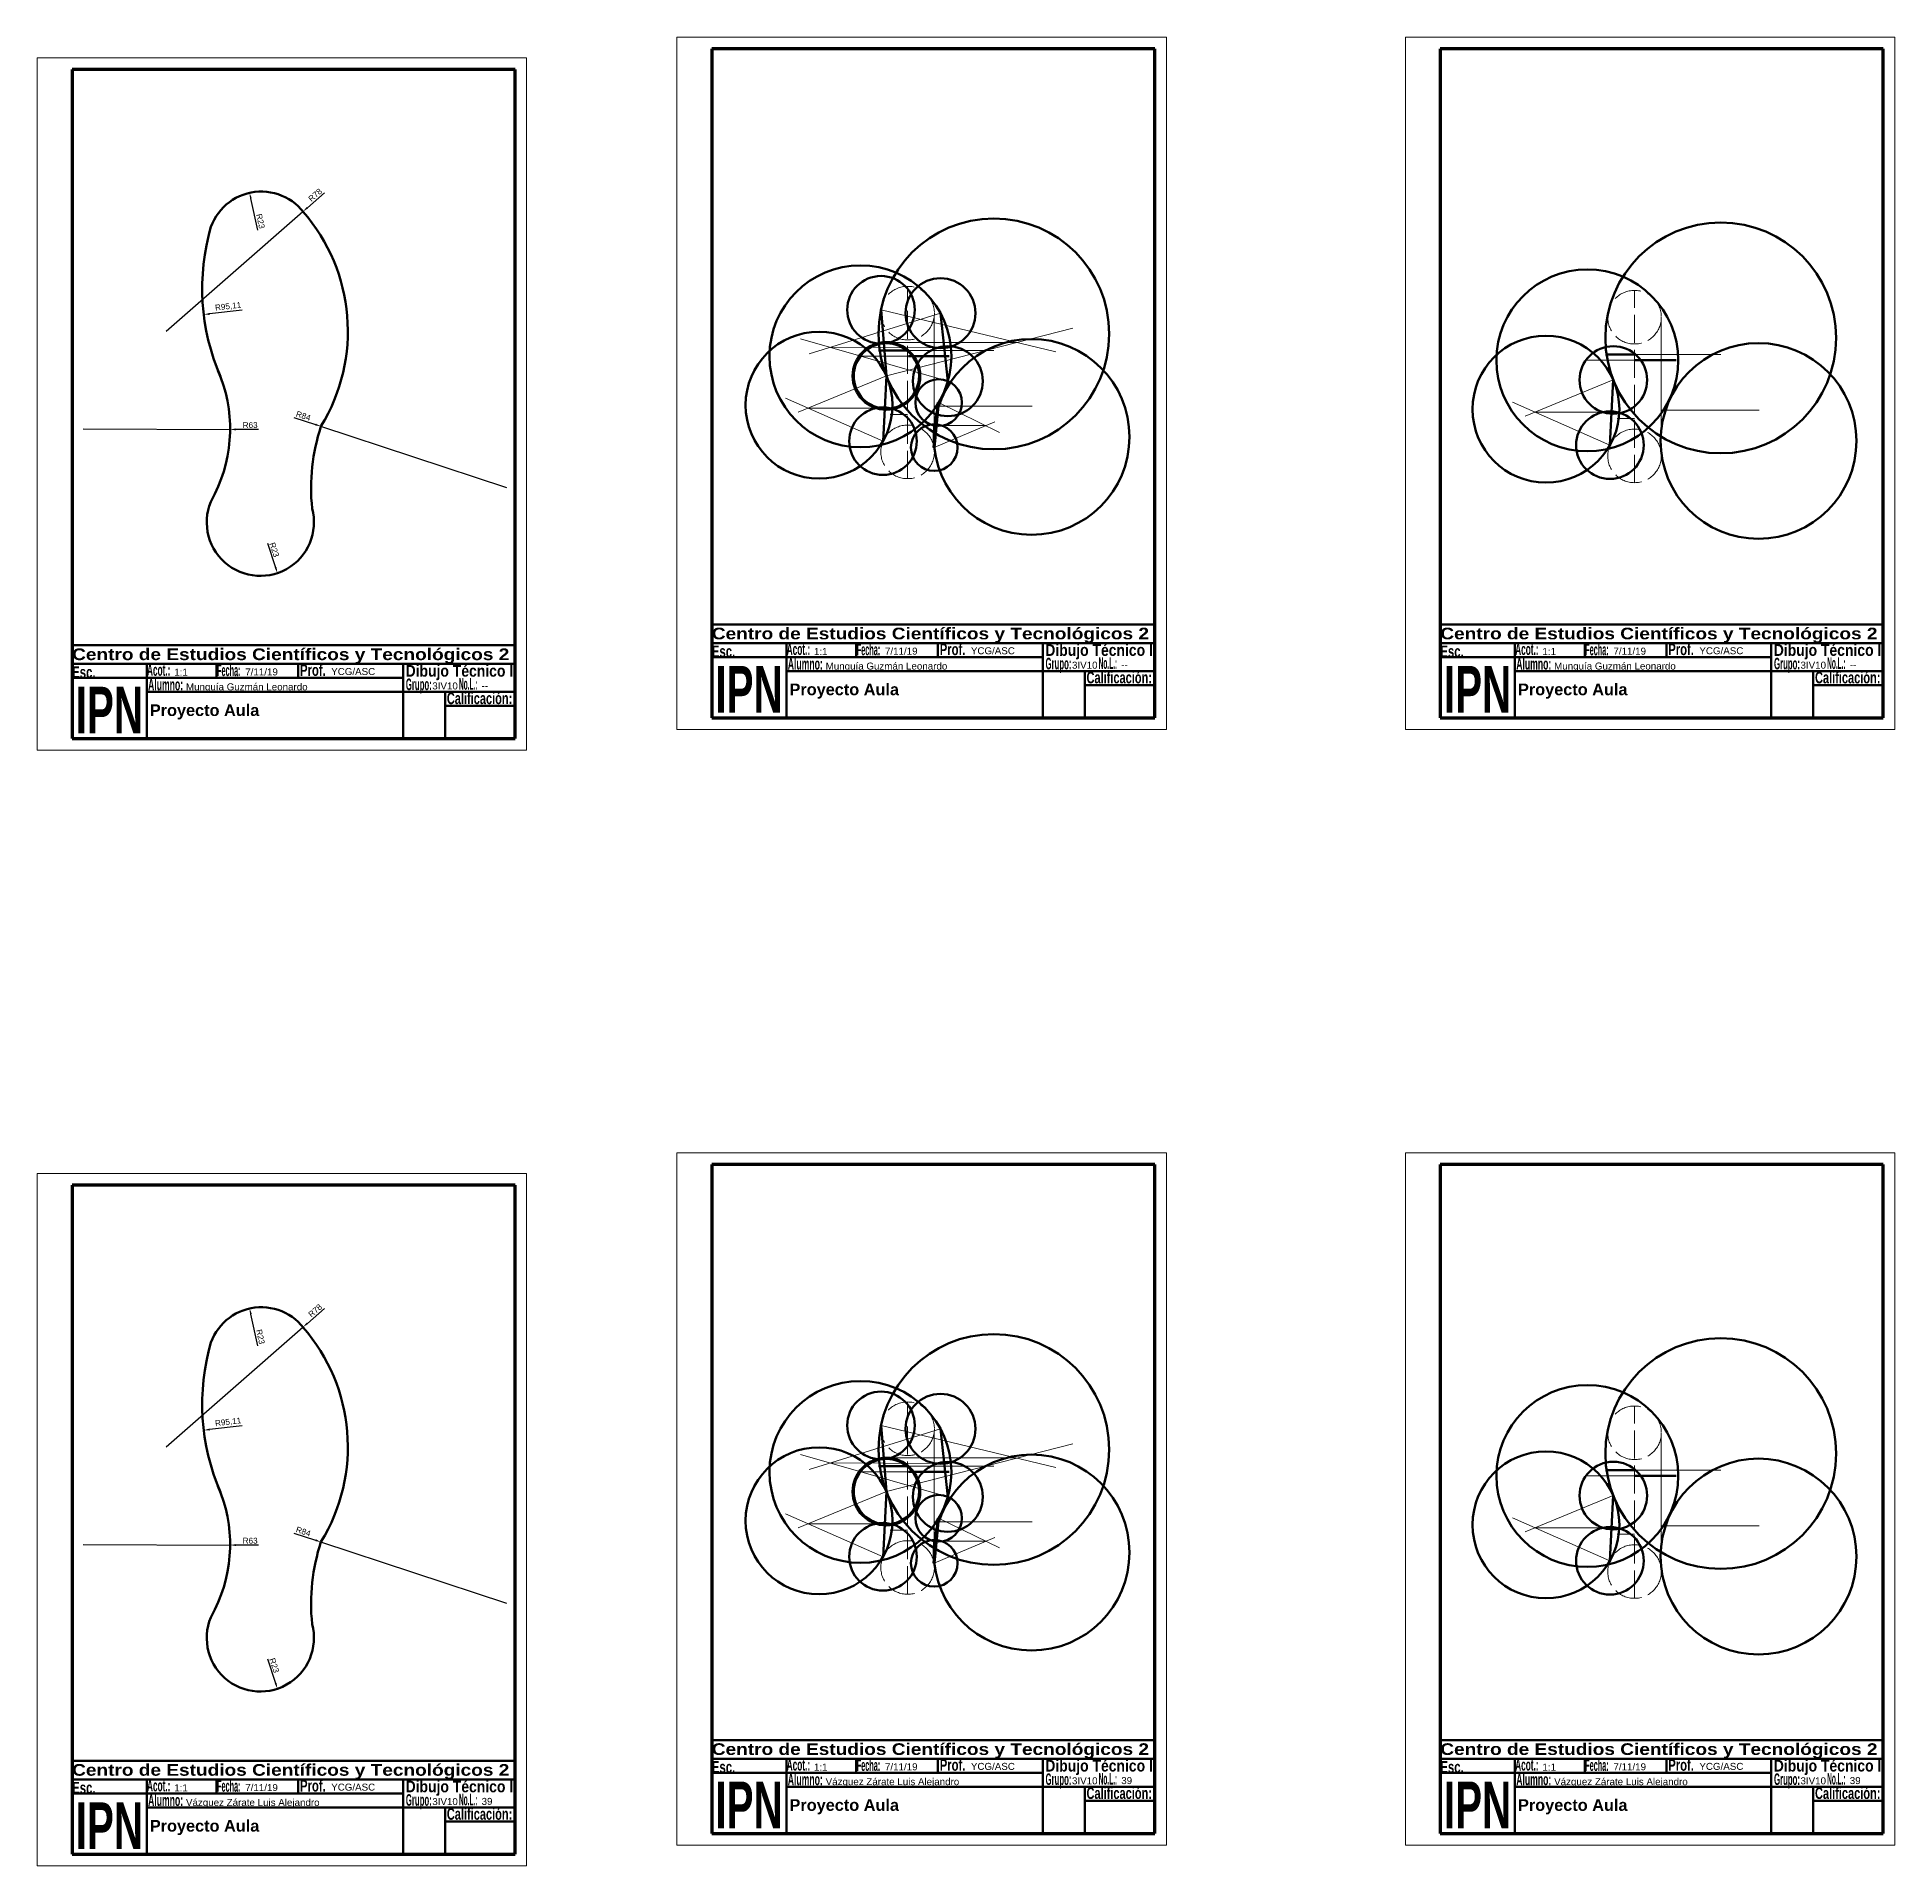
# Model space of a CAD drawing. Header units: millimetres. Extents: x 1589 to 2386, y 372 to 1156.
import ezdxf
from ezdxf.enums import TextEntityAlignment as Align

# ---------------------------------------------------------------- set-up
doc = ezdxf.new("R2010")
doc.units = ezdxf.units.MM
doc.linetypes.add('ACAD_ISO02W100', pattern=[15, 12, -3])
doc.linetypes.add('CENTERX2', pattern=[101.6, 63.5, -12.7, 12.7, -12.7])
for name, color, linetype, lineweight in [('Cuadro de datos', 7, 'Continuous', 50), ('LINEA CONTINUA GRUESA', 4, 'Continuous', 80), ('línea continua fina', 1, 'Continuous', 50), ('línea continua gruesa', 4, 'Continuous', 80), ('Línea fina', 141, 'Continuous', 5), ('línea interrumpida', 6, 'ACAD_ISO02W100', 5), ('Margen', 191, 'Continuous', 70), ('Texto IPN', 160, 'Continuous', 50), ('Textos regulares', 241, 'CENTERX2', 25)]:
    doc.layers.add(name, color=color, linetype=linetype, lineweight=lineweight)
doc.styles.add('IPN', font='', dxfattribs={"height": 20})
doc.styles.get("Standard").update_dxf_attribs({"font": 'arial.ttf'})
doc.styles.add('Texto', font='arial.ttf', dxfattribs={"height": 3})
doc.styles.add('Texto Titulo', font='', dxfattribs={"height": 5})
doc.styles.get('IPN').set_extended_font_data('Arial', bold=True)
doc.styles.get('Texto Titulo').set_extended_font_data('Arial', bold=True)
doc.dimstyles.new('ISO-25', dxfattribs={"dimtxt": 2.5, "dimasz": 2.5, "dimexe": 1.25, "dimexo": 0.625, "dimtad": 1, "dimtxsty": 'Standard', "dimcen": 2.5, "dimadec": 0, "dimazin": 0, "dimtfac": 1, "dimtmove": 0, "dimatfit": 3, "dimfxl": 1, "dimarcsym": 0})

# ---------------------------------------------------------------- blocks, each defined once
blk = doc.blocks.new('*D1')
at = {"layer": 'Defpoints', "color": 0, "transparency": 16777216}
for p in [(1685.08, 469.43), (1692.42, 447.64)]:
    blk.add_point(p, dxfattribs=at)
at = {"layer": 'línea continua fina', "color": 0, "lineweight": -2, "transparency": 16777216}
blk.add_line((1688.1, 460.46), (1691.62, 450.01), dxfattribs=at)
at = {"layer": 'línea continua fina', "color": 0, "transparency": 16777216}
blk.add_solid([(1692.02, 450.14), (1691.23, 449.87), (1692.42, 447.64)], dxfattribs=at)
at = {"layer": 'línea continua fina', "color": 0, "transparency": 16777216, "insert": (1691.06, 457.64), "char_height": 2.5, "attachment_point": 5, "rotation": 288.6038}
blk.add_mtext('R23', dxfattribs=at)
blk = doc.blocks.new('*D2')
at = {"layer": 'Defpoints', "color": 0, "transparency": 16777216}
for p in [(1680.48, 610.74), (1685.49, 588.29)]:
    blk.add_point(p, dxfattribs=at)
at = {"layer": 'línea continua fina', "color": 0, "lineweight": -2, "transparency": 16777216}
blk.add_line((1684.06, 594.68), (1681.02, 608.3), dxfattribs=at)
at = {"layer": 'línea continua fina', "color": 0, "transparency": 16777216}
blk.add_solid([(1681.43, 608.39), (1680.62, 608.21), (1680.48, 610.74)], dxfattribs=at)
at = {"layer": 'línea continua fina', "color": 0, "transparency": 16777216, "insert": (1685.13, 598.62), "char_height": 2.5, "attachment_point": 5, "rotation": 282.57011}
blk.add_mtext('R23', dxfattribs=at)
blk = doc.blocks.new('*D3')
at = {"layer": 'Defpoints', "color": 0, "transparency": 16777216}
for p in [(1755.25, 569.73), (1660.8, 558.51)]:
    blk.add_point(p, dxfattribs=at)
at = {"layer": 'línea continua fina', "color": 0, "lineweight": -2, "transparency": 16777216}
blk.add_line((1677.28, 560.47), (1663.28, 558.81), dxfattribs=at)
at = {"layer": 'línea continua fina', "color": 0, "transparency": 16777216}
blk.add_solid([(1663.23, 559.22), (1663.33, 558.39), (1660.8, 558.51)], dxfattribs=at)
at = {"layer": 'línea continua fina', "color": 0, "transparency": 16777216, "insert": (1671.27, 561.9), "char_height": 2.5, "attachment_point": 5, "rotation": 6.77511}
blk.add_mtext('R95,11', dxfattribs=at)
blk = doc.blocks.new('*D4')
at = {"layer": 'Defpoints', "color": 0, "transparency": 16777216}
for p in [(1703.36, 602.74), (1644.61, 551.43)]:
    blk.add_point(p, dxfattribs=at)
at = {"layer": 'línea continua fina', "color": 0, "lineweight": -2, "transparency": 16777216}
for p, q in [((1712.57, 610.78), (1705.24, 604.38)), ((1644.61, 551.43), (1703.36, 602.74))]:
    blk.add_line(p, q, dxfattribs=at)
at = {"layer": 'línea continua fina', "color": 0, "transparency": 16777216}
blk.add_solid([(1704.97, 604.7), (1705.52, 604.07), (1703.36, 602.74)], dxfattribs=at)
at = {"layer": 'línea continua fina', "color": 0, "transparency": 16777216, "insert": (1708.6, 609.84), "char_height": 2.5, "attachment_point": 5, "rotation": 41.12937}
blk.add_mtext('R78', dxfattribs=at)
blk = doc.blocks.new('*D5')
at = {"layer": 'Defpoints', "color": 0, "transparency": 16777216}
for p in [(1609.09, 509.51), (1672.09, 509.26)]:
    blk.add_point(p, dxfattribs=at)
at = {"layer": 'línea continua fina', "color": 0, "lineweight": -2, "transparency": 16777216}
for p, q in [((1609.09, 509.51), (1672.09, 509.26)), ((1684.31, 509.21), (1674.59, 509.25))]:
    blk.add_line(p, q, dxfattribs=at)
at = {"layer": 'línea continua fina', "color": 0, "transparency": 16777216}
blk.add_solid([(1674.59, 509.66), (1674.59, 508.83), (1672.09, 509.26)], dxfattribs=at)
at = {"layer": 'línea continua fina', "color": 0, "transparency": 16777216, "insert": (1680.71, 511.13), "char_height": 2.5, "attachment_point": 5, "rotation": 359.77029}
blk.add_mtext('R63', dxfattribs=at)
blk = doc.blocks.new('*D6')
at = {"layer": 'Defpoints', "color": 0, "transparency": 16777216}
for p in [(1711.09, 510.57), (1790.84, 484.19)]:
    blk.add_point(p, dxfattribs=at)
at = {"layer": 'línea continua fina', "color": 0, "lineweight": -2, "transparency": 16777216}
for p, q in [((1699.49, 514.41), (1708.72, 511.36)), ((1790.84, 484.19), (1711.09, 510.57))]:
    blk.add_line(p, q, dxfattribs=at)
at = {"layer": 'línea continua fina', "color": 0, "transparency": 16777216}
blk.add_solid([(1708.85, 511.76), (1708.59, 510.96), (1711.09, 510.57)], dxfattribs=at)
at = {"layer": 'línea continua fina', "color": 0, "transparency": 16777216, "insert": (1703.52, 515.08), "char_height": 2.5, "attachment_point": 5, "rotation": 341.69096}
blk.add_mtext('R84', dxfattribs=at)
blk = doc.blocks.new('Cuadro de datos hoja A4')
at = {"layer": 'Cuadro de datos'}
for p, q in [((15, 45), (15, 37)), ((205, 45), (15, 45)), ((205, 37), (205, 45)), ((15, 37), (205, 37)), ((15, 37), (15, 31)), ((47, 31), (47, 37)), ((77, 31), (77, 37)), ((112, 31), (112, 37)), ((157, 31), (157, 37)), ((205, 31), (205, 37)), ((15, 31), (47, 31)), ((15, 31), (15, 5)), ((47, 31), (77, 31)), ((47, 5), (47, 31)), ((47, 31), (47, 25)), ((47, 25), (157, 25)), ((77, 31), (112, 31)), ((112, 31), (157, 31)), ((157, 25), (157, 31)), ((157, 25), (205, 25)), ((157, 5), (157, 25)), ((175, 19), (175, 25)), ((205, 25), (205, 31)), ((205, 25), (205, 19)), ((205, 19), (175, 19)), ((175, 5), (175, 19)), ((205, 19), (205, 5)), ((15, 5), (47, 5)), ((47, 5), (157, 5)), ((157, 5), (175, 5)), ((205, 5), (175, 5))]:
    blk.add_line(p, q, dxfattribs=at)
at = {"layer": 'Línea fina'}
for p, q in [((0, 297), (0, 0)), ((210, 297), (0, 297)), ((210, 0), (210, 297)), ((0, 0), (210, 0))]:
    blk.add_line(p, q, dxfattribs=at)
at = {"layer": 'Margen'}
for p, q in [((15, 292), (15, 5)), ((205, 292), (15, 292)), ((205, 5), (205, 292)), ((15, 5), (205, 5))]:
    blk.add_line(p, q, dxfattribs=at)
at = {"layer": 'LINEA CONTINUA GRUESA', "style": 'Texto Titulo', "width": 1.170094}
blk.add_text('Centro de Estudios Científicos y Tecnológicos 2', height=5, dxfattribs=at).set_placement((15, 38.66), (202.56, 38.66), align=Align.FIT)
at = {"layer": 'Línea fina'}
for tag, p, height, style in [('ACOT.', (58.81, 31.95), 3, 'Texto'), ('FECHA', (89.28, 32.09), 3, 'Texto'), ('PROFESOR', (126.15, 32.26), 3, 'Texto'), ('ALUMNO', (63.84, 25.7), 3, 'Texto'), ('GRUPO', (169.52, 26.07), 3, 'Texto'), ('NO.L.', (190.66, 26.16), 3, 'Texto'), ('CUADRODEREFERENCIA', (48.34, 14.68), 5, 'Texto Titulo')]:
    blk.add_attdef(tag, p, '', height=height, dxfattribs=dict(at, style=style))
at = {"layer": 'Texto IPN', "style": 'IPN', "width": 0.618665}
blk.add_text('IPN', height=20, dxfattribs=at).set_placement((16.57, 7.23), (45.38, 7.23), align=Align.FIT)
at = {"layer": 'Textos regulares', "style": 'Texto Titulo'}
for s, width, p, p2 in [('Esc.', 0.699976, (15, 31), (25.06, 31)), ('Acot.:', 0.508273, (47.12, 31.94), (57.18, 31.94)), ('Fecha:', 0.44675, (77.18, 31.78), (87.24, 31.78)), ('Prof.', 0.691402, (112.79, 31.87), (123.79, 31.87)), ('Dibujo Técnico I', 0.855589, (158.06, 31.55), (204.21, 31.55)), ('Alumno:', 0.530158, (47.59, 25.67), (62.61, 25.67)), ('Grupo:', 0.477065, (158.17, 25.77), (169.28, 25.77)), ('Calificación:', 0.675853, (175.75, 19.77), (203.82, 19.77)), ('No.L.:', 0.400536, (180.96, 25.93), (188.88, 25.93))]:
    blk.add_text(s, height=5, dxfattribs=dict(at, width=width)).set_placement(p, p2, align=Align.FIT)
blk = doc.blocks.new('*D8')
at = {"layer": 'Defpoints', "color": 0, "transparency": 16777216}
for p in [(1685.08, 948.05), (1692.42, 926.25)]:
    blk.add_point(p, dxfattribs=at)
at = {"layer": 'línea continua fina', "color": 0, "lineweight": -2, "transparency": 16777216}
blk.add_line((1688.1, 939.07), (1691.62, 928.62), dxfattribs=at)
at = {"layer": 'línea continua fina', "color": 0, "transparency": 16777216}
blk.add_solid([(1692.02, 928.75), (1691.23, 928.49), (1692.42, 926.25)], dxfattribs=at)
at = {"layer": 'línea continua fina', "color": 0, "transparency": 16777216, "insert": (1691.06, 936.26), "char_height": 2.5, "attachment_point": 5, "rotation": 288.6038}
blk.add_mtext('R23', dxfattribs=at)
blk = doc.blocks.new('*D9')
at = {"layer": 'Defpoints', "color": 0, "transparency": 16777216}
for p in [(1680.48, 1089.35), (1685.49, 1066.9)]:
    blk.add_point(p, dxfattribs=at)
at = {"layer": 'línea continua fina', "color": 0, "lineweight": -2, "transparency": 16777216}
blk.add_line((1684.06, 1073.3), (1681.02, 1086.91), dxfattribs=at)
at = {"layer": 'línea continua fina', "color": 0, "transparency": 16777216}
blk.add_solid([(1681.43, 1087), (1680.62, 1086.82), (1680.48, 1089.35)], dxfattribs=at)
at = {"layer": 'línea continua fina', "color": 0, "transparency": 16777216, "insert": (1685.13, 1077.23), "char_height": 2.5, "attachment_point": 5, "rotation": 282.57011}
blk.add_mtext('R23', dxfattribs=at)
blk = doc.blocks.new('*D10')
at = {"layer": 'Defpoints', "color": 0, "transparency": 16777216}
for p in [(1755.25, 1048.35), (1660.8, 1037.13)]:
    blk.add_point(p, dxfattribs=at)
at = {"layer": 'línea continua fina', "color": 0, "lineweight": -2, "transparency": 16777216}
blk.add_line((1677.28, 1039.09), (1663.28, 1037.42), dxfattribs=at)
at = {"layer": 'línea continua fina', "color": 0, "transparency": 16777216}
blk.add_solid([(1663.23, 1037.84), (1663.33, 1037.01), (1660.8, 1037.13)], dxfattribs=at)
at = {"layer": 'línea continua fina', "color": 0, "transparency": 16777216, "insert": (1671.27, 1040.51), "char_height": 2.5, "attachment_point": 5, "rotation": 6.77511}
blk.add_mtext('R95,11', dxfattribs=at)
blk = doc.blocks.new('*D11')
at = {"layer": 'Defpoints', "color": 0, "transparency": 16777216}
for p in [(1703.36, 1081.35), (1644.61, 1030.05)]:
    blk.add_point(p, dxfattribs=at)
at = {"layer": 'línea continua fina', "color": 0, "lineweight": -2, "transparency": 16777216}
for p, q in [((1712.57, 1089.4), (1705.24, 1083)), ((1644.61, 1030.05), (1703.36, 1081.35))]:
    blk.add_line(p, q, dxfattribs=at)
at = {"layer": 'línea continua fina', "color": 0, "transparency": 16777216}
blk.add_solid([(1704.97, 1083.31), (1705.52, 1082.68), (1703.36, 1081.35)], dxfattribs=at)
at = {"layer": 'línea continua fina', "color": 0, "transparency": 16777216, "insert": (1708.6, 1088.45), "char_height": 2.5, "attachment_point": 5, "rotation": 41.12937}
blk.add_mtext('R78', dxfattribs=at)
blk = doc.blocks.new('*D12')
at = {"layer": 'Defpoints', "color": 0, "transparency": 16777216}
for p in [(1609.09, 988.13), (1672.09, 987.87)]:
    blk.add_point(p, dxfattribs=at)
at = {"layer": 'línea continua fina', "color": 0, "lineweight": -2, "transparency": 16777216}
for p, q in [((1609.09, 988.13), (1672.09, 987.87)), ((1684.31, 987.82), (1674.59, 987.86))]:
    blk.add_line(p, q, dxfattribs=at)
at = {"layer": 'línea continua fina', "color": 0, "transparency": 16777216}
blk.add_solid([(1674.59, 988.28), (1674.59, 987.45), (1672.09, 987.87)], dxfattribs=at)
at = {"layer": 'línea continua fina', "color": 0, "transparency": 16777216, "insert": (1680.71, 989.74), "char_height": 2.5, "attachment_point": 5, "rotation": 359.77029}
blk.add_mtext('R63', dxfattribs=at)
blk = doc.blocks.new('*D13')
at = {"layer": 'Defpoints', "color": 0, "transparency": 16777216}
for p in [(1711.09, 989.19), (1790.84, 962.8)]:
    blk.add_point(p, dxfattribs=at)
at = {"layer": 'línea continua fina', "color": 0, "lineweight": -2, "transparency": 16777216}
for p, q in [((1699.49, 993.03), (1708.72, 989.98)), ((1790.84, 962.8), (1711.09, 989.19))]:
    blk.add_line(p, q, dxfattribs=at)
at = {"layer": 'línea continua fina', "color": 0, "transparency": 16777216}
blk.add_solid([(1708.85, 990.37), (1708.59, 989.58), (1711.09, 989.19)], dxfattribs=at)
at = {"layer": 'línea continua fina', "color": 0, "transparency": 16777216, "insert": (1703.52, 993.7), "char_height": 2.5, "attachment_point": 5, "rotation": 341.69096}
blk.add_mtext('R84', dxfattribs=at)

msp = doc.modelspace()

# ---------------------------------------------------------------- linework, layer by layer
at = {"layer": 'línea continua fina'}
for p, q in [((1953.655, 1010.821), (1951.34, 1039.202)), ((1980.021, 1008.575), (1976.844, 1037.756)), ((1962.749, 1021.756), (1950.249, 1021.756)), ((1963.086, 1019.255), (1980.586, 1019.255)), ((2274.593, 1020.028), (2262.093, 1020.028)), ((2274.931, 1017.527), (2292.431, 1017.527)), ((1952.204, 982.844), (1953.655, 1010.821)), ((2264.048, 981.116), (2265.499, 1009.093)), ((1711.09, 989.19), (1711.064, 989.213)), ((1711.064, 989.213), (1711.09, 989.19)), ((1955.249, 994.256), (1955.249, 994.256)), ((2267.093, 992.528), (2267.093, 992.528)), ((1953.655, 532.206), (1951.34, 560.587)), ((1980.021, 529.959), (1976.844, 559.141)), ((1962.749, 543.141), (1950.249, 543.141)), ((1963.086, 540.64), (1980.586, 540.64)), ((2274.593, 541.412), (2262.093, 541.412)), ((2274.931, 538.911), (2292.431, 538.911)), ((1952.204, 504.228), (1953.655, 532.206)), ((2264.048, 502.5), (2265.499, 530.477)), ((1711.09, 510.575), (1711.064, 510.597)), ((1711.064, 510.597), (1711.09, 510.575)), ((1955.249, 515.641), (1955.249, 515.641)), ((2267.093, 513.912), (2267.093, 513.912))]:
    msp.add_line(p, q, dxfattribs=at)
for centre, radius in [((1999.749, 1028.866), 49.5), ((2311.593, 1027.137), 49.5), ((1942.512, 1019.255), 39), ((1951.34, 1039.202), 14.5), ((1976.844, 1037.756), 15), ((2254.356, 1017.527), 39), ((1924.753, 998.294), 31.5), ((2236.597, 996.566), 31.5), ((1953.655, 1010.821), 14.5), ((1953.655, 1010.821), 14), ((1980.021, 1008.575), 15), ((2015.945, 984.669), 42), ((2265.499, 1009.093), 14.5), ((2327.79, 982.94), 42), ((1976.072, 999.388), 10), ((1952.204, 982.844), 14.5), ((1974.196, 980.093), 10), ((2264.048, 981.116), 14.5), ((1999.749, 550.25), 49.5), ((2311.593, 548.522), 49.5), ((1942.512, 540.64), 39), ((1951.34, 560.587), 14.5), ((1976.844, 559.141), 15), ((2254.356, 538.911), 39), ((1924.753, 519.679), 31.5), ((1953.655, 532.206), 14.5), ((1953.655, 532.206), 14), ((1980.021, 529.959), 15), ((2015.945, 506.053), 42), ((2236.597, 517.95), 31.5), ((2265.499, 530.477), 14.5), ((2327.79, 504.325), 42), ((1976.072, 520.772), 10), ((1952.204, 504.228), 14.5), ((1974.196, 501.477), 10), ((2264.048, 502.5), 14.5)]:
    msp.add_circle(centre, radius, dxfattribs=at)
for centre, radius, start, end in [((1685.486, 1066.905), 23, 37.99359, 172.776512), ((1644.607, 1030.048), 78, 328.430837, 41.129374), ((1755.245, 1048.348), 95.111, 163.827059, 203.368423), ((1609.09, 988.126), 63, 333.760774, 23.433327), ((1790.837, 962.802), 84, 161.69096, 186.020419), ((1685.082, 948.05), 23, 147.899004, 14.973032), ((1685.486, 588.289), 23, 37.99359, 172.776512), ((1644.607, 551.432), 78, 328.430837, 41.129374), ((1755.245, 569.733), 95.111, 163.827059, 203.368423), ((1609.09, 509.51), 63, 333.760774, 23.433327), ((1790.837, 484.187), 84, 161.69096, 186.020419), ((1685.082, 469.434), 23, 147.899004, 14.973032)]:
    msp.add_arc(centre, radius, start, end, dxfattribs=at)
at = {"layer": 'línea continua gruesa'}
for p, q in [((1974.196, 980.093), (1976.072, 999.388)), ((1974.196, 501.477), (1976.072, 520.772))]:
    msp.add_line(p, q, dxfattribs=at)
at = {"layer": 'Línea fina'}
for p, q in [((1976.844, 1037.756), (1920.519, 1020.362)), ((1951.34, 1039.202), (2026.321, 1021.146)), ((1974.196, 979.362), (1974.196, 1036.651)), ((1953.655, 1010.821), (2033.616, 1031.333)), ((2286.04, 977.634), (2286.04, 1034.922)), ((1980.021, 1008.575), (1916.836, 1026.785)), ((1975.355, 1022.831), (1929.252, 1023.205)), ((1950.249, 1021.756), (1999.749, 1021.756)), ((1955.234, 1025.235), (2009.186, 1025.235)), ((1980.586, 1019.255), (1941.586, 1019.255)), ((2292.431, 1017.527), (2253.431, 1017.527)), ((2262.093, 1020.028), (2311.593, 1020.028)), ((1953.655, 1010.821), (1915.827, 995.317)), ((2265.499, 1009.093), (2227.671, 993.588)), ((1952.204, 982.844), (1910.424, 1001.234)), ((1949.187, 997.027), (1920.038, 997.027)), ((1974.196, 997.863), (2016.196, 997.863)), ((1976.072, 999.388), (2002.12, 986.613)), ((2264.048, 981.116), (2222.269, 999.505)), ((1962.749, 994.256), (1955.249, 994.256)), ((1974.196, 980.093), (2000.105, 991.167)), ((1977.581, 989.502), (1996.27, 989.502)), ((2261.032, 995.298), (2231.883, 995.298)), ((2274.593, 992.528), (2267.093, 992.528)), ((2286.04, 996.134), (2328.04, 996.134)), ((1976.844, 559.141), (1920.519, 541.746)), ((1951.34, 560.587), (2026.321, 542.531)), ((1974.196, 500.746), (1974.196, 558.035)), ((1953.655, 532.206), (2033.616, 552.717)), ((2286.04, 499.018), (2286.04, 556.307)), ((1980.021, 529.959), (1916.836, 548.169)), ((1975.355, 544.215), (1929.252, 544.589)), ((1950.249, 543.141), (1999.749, 543.141)), ((1955.234, 546.619), (2009.186, 546.619)), ((1980.586, 540.64), (1941.586, 540.64)), ((2292.431, 538.911), (2253.431, 538.911)), ((2262.093, 541.412), (2311.593, 541.412)), ((1953.655, 532.206), (1915.827, 516.701)), ((2265.499, 530.477), (2227.671, 514.973)), ((1952.204, 504.228), (1910.424, 522.618)), ((1949.187, 518.411), (1920.038, 518.411)), ((1974.196, 519.247), (2016.196, 519.247)), ((1976.072, 520.772), (2002.12, 507.998)), ((2264.048, 502.5), (2222.269, 520.89)), ((1962.749, 515.641), (1955.249, 515.641)), ((1974.196, 501.477), (2000.105, 512.551)), ((1977.581, 510.886), (1996.27, 510.886)), ((2261.032, 516.683), (2231.883, 516.683)), ((2274.593, 513.912), (2267.093, 513.912)), ((2286.04, 517.519), (2328.04, 517.519))]:
    msp.add_line(p, q, dxfattribs=at)
at = {"layer": 'línea interrumpida'}
for p, q in [((1962.749, 966.756), (1962.749, 1049.256)), ((2274.593, 965.028), (2274.593, 1047.528)), ((1962.749, 488.141), (1962.749, 570.641)), ((2274.593, 486.412), (2274.593, 568.912))]:
    msp.add_line(p, q, dxfattribs=at)
for centre in [(1962.749, 1037.756), (2274.593, 1036.028), (1962.749, 978.256), (2274.593, 976.528), (1962.749, 559.141), (2274.593, 557.412), (1962.749, 499.641), (2274.593, 497.912)]:
    msp.add_circle(centre, 11.5, dxfattribs=at)

# ---------------------------------------------------------------- block references
at = {"layer": 'Línea fina'}
for p, values in [((1863.756, 859.167), {'CUADRODEREFERENCIA': 'Proyecto Aula', 'ALUMNO': 'Munguía Guzmán Leonardo', 'NO.L.': '--', 'GRUPO': '3IV10', 'PROFESOR': 'YCG/ASC', 'ACOT.': '1:1', 'FECHA': '7/11/19'}), ((2176.277, 859.167), {'CUADRODEREFERENCIA': 'Proyecto Aula', 'ALUMNO': 'Munguía Guzmán Leonardo', 'NO.L.': '--', 'GRUPO': '3IV10', 'PROFESOR': 'YCG/ASC', 'ACOT.': '1:1', 'FECHA': '7/11/19'}), ((1589.329, 850.254), {'CUADRODEREFERENCIA': 'Proyecto Aula', 'ALUMNO': 'Munguía Guzmán Leonardo', 'NO.L.': '--', 'GRUPO': '3IV10', 'PROFESOR': 'YCG/ASC', 'ACOT.': '1:1', 'FECHA': '7/11/19'}), ((1863.756, 380.552), {'CUADRODEREFERENCIA': 'Proyecto Aula', 'ALUMNO': 'Vázquez Zárate Luis Alejandro', 'NO.L.': '39', 'GRUPO': '3IV10', 'PROFESOR': 'YCG/ASC', 'ACOT.': '1:1', 'FECHA': '7/11/19'}), ((2176.277, 380.552), {'CUADRODEREFERENCIA': 'Proyecto Aula', 'ALUMNO': 'Vázquez Zárate Luis Alejandro', 'NO.L.': '39', 'GRUPO': '3IV10', 'PROFESOR': 'YCG/ASC', 'ACOT.': '1:1', 'FECHA': '7/11/19'}), ((1589.329, 371.638), {'CUADRODEREFERENCIA': 'Proyecto Aula', 'ALUMNO': 'Vázquez Zárate Luis Alejandro', 'NO.L.': '39', 'GRUPO': '3IV10', 'PROFESOR': 'YCG/ASC', 'ACOT.': '1:1', 'FECHA': '7/11/19'})]:
    msp.add_blockref('Cuadro de datos hoja A4', p, dxfattribs=at).add_auto_attribs(values)

# ---------------------------------------------------------------- dimensions: what is measured, and where the dimension line sits
at = {"layer": 'línea continua fina'}
for center, mpoint, picture, middle in [((1644.607, 1030.048), (1703.359, 1081.353), '*D11', (1708.597, 1088.452)), ((1790.837, 962.802), (1711.09, 989.19), '*D13', (1703.516, 993.699)), ((1609.09, 988.126), (1672.089, 987.873), '*D12', (1680.709, 989.741)), ((1644.607, 551.432), (1703.359, 602.738), '*D4', (1708.597, 609.836)), ((1609.09, 509.51), (1672.089, 509.258), '*D5', (1680.709, 511.126)), ((1790.837, 484.187), (1711.09, 510.575), '*D6', (1703.516, 515.084))]:
    dim = msp.add_radius_dim(center=center, mpoint=mpoint, dimstyle='ISO-25', dxfattribs=at)
    dim.commit()
    dim.dimension.update_dxf_attribs({"geometry": picture, "text_midpoint": middle})
for center, mpoint, picture, middle in [((1685.486, 1066.905), (1680.48, 1089.354), '*D9', (1683.275, 1076.821)), ((1755.245, 1048.348), (1660.798, 1037.128), '*D10', (1671.521, 1038.402)), ((1685.082, 948.05), (1692.419, 926.252), '*D8', (1689.256, 935.649)), ((1685.486, 588.289), (1680.48, 610.738), '*D2', (1683.275, 598.205)), ((1755.245, 569.733), (1660.798, 558.512), '*D3', (1671.521, 559.786)), ((1685.082, 469.434), (1692.419, 447.636), '*D1', (1689.256, 457.033))]:
    dim = msp.add_radius_dim(center=center, mpoint=mpoint, dimstyle='ISO-25', dxfattribs=at)
    dim.commit()
    dim.dimension.update_dxf_attribs({"geometry": picture, "text_midpoint": middle, "dimtype": 164})

doc.saveas('drawing.dxf')
